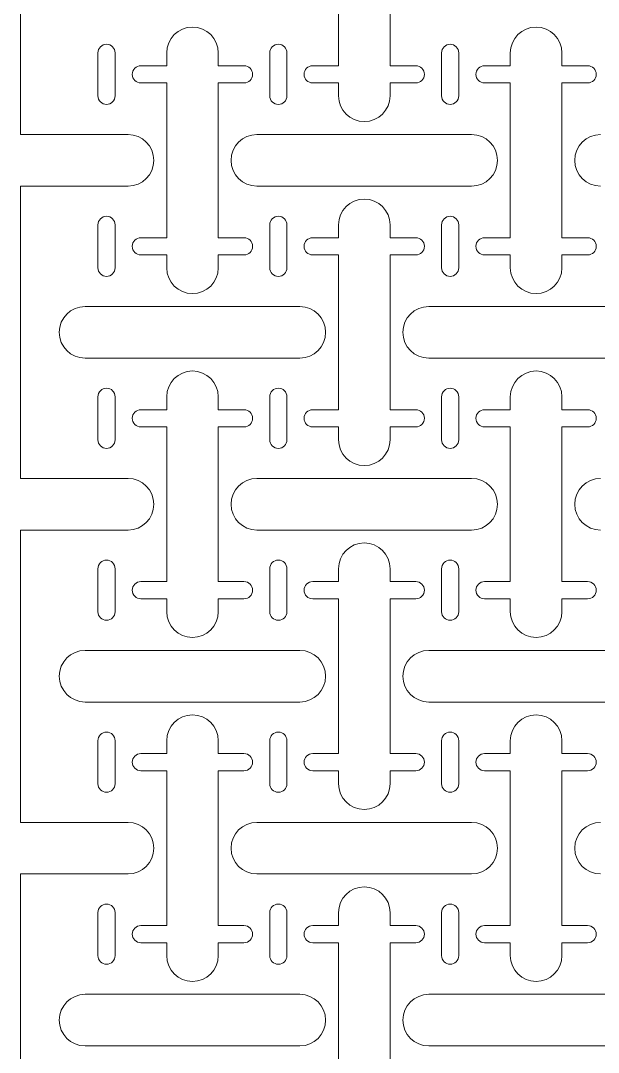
# Model space of a CAD drawing. Header units: metres. Extents: x 0 to 140, y 0 to 240.
# Drawn here: x 0 to 33.6, y 58.1 to 118.1 of the extents above; entities that cross this region are included whole.
import ezdxf

# ---------------------------------------------------------------- set-up
doc = ezdxf.new("R2010")
doc.units = ezdxf.units.M
doc.layers.add('TOP', color=1, linetype='Continuous', lineweight=0)

msp = doc.modelspace()

# ---------------------------------------------------------------- linework, layer by layer
at = {"layer": 'TOP'}
for p, q in [((0, 111.5), (0, 128.5)), ((18.5, 115.5), (18.5, 124.5)), ((21.5, 115.5), (21.5, 124.5)), ((4.5, 113.75), (4.5, 116.25)), ((4.5, 113.75), (4.5, 116.25)), ((4.5, 113.75), (4.5, 116.25)), ((4.5, 113.75), (4.5, 116.25)), ((4.5, 113.75), (4.5, 116.25)), ((4.5, 113.75), (4.5, 116.25)), ((4.5, 113.75), (4.5, 116.25)), ((4.5, 113.75), (4.5, 116.25)), ((4.5, 113.75), (4.5, 116.25)), ((4.5, 113.75), (4.5, 116.25)), ((4.5, 113.75), (4.5, 116.25)), ((4.5, 113.75), (4.5, 116.25)), ((4.5, 113.75), (4.5, 116.25)), ((5.5, 113.75), (5.5, 116.25)), ((5.5, 113.75), (5.5, 116.25)), ((5.5, 113.75), (5.5, 116.25)), ((5.5, 113.75), (5.5, 116.25)), ((5.5, 113.75), (5.5, 116.25)), ((5.5, 113.75), (5.5, 116.25)), ((5.5, 113.75), (5.5, 116.25)), ((5.5, 113.75), (5.5, 116.25)), ((5.5, 113.75), (5.5, 116.25)), ((5.5, 113.75), (5.5, 116.25)), ((5.5, 113.75), (5.5, 116.25)), ((5.5, 113.75), (5.5, 116.25)), ((5.5, 113.75), (5.5, 116.25)), ((8.5, 115.5), (8.5, 116.25)), ((11.5, 115.5), (11.5, 116.25)), ((14.5, 113.75), (14.5, 116.25)), ((14.5, 113.75), (14.5, 116.25)), ((14.5, 113.75), (14.5, 116.25)), ((14.5, 113.75), (14.5, 116.25)), ((14.5, 113.75), (14.5, 116.25)), ((14.5, 113.75), (14.5, 116.25)), ((14.5, 113.75), (14.5, 116.25)), ((14.5, 113.75), (14.5, 116.25)), ((14.5, 113.75), (14.5, 116.25)), ((14.5, 113.75), (14.5, 116.25)), ((14.5, 113.75), (14.5, 116.25)), ((14.5, 113.75), (14.5, 116.25)), ((14.5, 113.75), (14.5, 116.25)), ((15.5, 113.75), (15.5, 116.25)), ((15.5, 113.75), (15.5, 116.25)), ((15.5, 113.75), (15.5, 116.25)), ((15.5, 113.75), (15.5, 116.25)), ((15.5, 113.75), (15.5, 116.25)), ((15.5, 113.75), (15.5, 116.25)), ((15.5, 113.75), (15.5, 116.25)), ((15.5, 113.75), (15.5, 116.25)), ((15.5, 113.75), (15.5, 116.25)), ((15.5, 113.75), (15.5, 116.25)), ((15.5, 113.75), (15.5, 116.25)), ((15.5, 113.75), (15.5, 116.25)), ((15.5, 113.75), (15.5, 116.25)), ((24.5, 113.75), (24.5, 116.25)), ((24.5, 113.75), (24.5, 116.25)), ((24.5, 113.75), (24.5, 116.25)), ((24.5, 113.75), (24.5, 116.25)), ((24.5, 113.75), (24.5, 116.25)), ((24.5, 113.75), (24.5, 116.25)), ((24.5, 113.75), (24.5, 116.25)), ((24.5, 113.75), (24.5, 116.25)), ((24.5, 113.75), (24.5, 116.25)), ((24.5, 113.75), (24.5, 116.25)), ((24.5, 113.75), (24.5, 116.25)), ((24.5, 113.75), (24.5, 116.25)), ((24.5, 113.75), (24.5, 116.25)), ((25.5, 113.75), (25.5, 116.25)), ((25.5, 113.75), (25.5, 116.25)), ((25.5, 113.75), (25.5, 116.25)), ((25.5, 113.75), (25.5, 116.25)), ((25.5, 113.75), (25.5, 116.25)), ((25.5, 113.75), (25.5, 116.25)), ((25.5, 113.75), (25.5, 116.25)), ((25.5, 113.75), (25.5, 116.25)), ((25.5, 113.75), (25.5, 116.25)), ((25.5, 113.75), (25.5, 116.25)), ((25.5, 113.75), (25.5, 116.25)), ((25.5, 113.75), (25.5, 116.25)), ((25.5, 113.75), (25.5, 116.25)), ((28.5, 115.5), (28.5, 116.25)), ((31.5, 115.5), (31.5, 116.25)), ((7, 115.5), (8.5, 115.5)), ((13, 115.5), (11.5, 115.5)), ((17, 115.5), (18.5, 115.5)), ((23, 115.5), (21.5, 115.5)), ((27, 115.5), (28.5, 115.5)), ((33, 115.5), (31.5, 115.5)), ((8.5, 114.5), (7, 114.5)), ((8.5, 105.5), (8.5, 114.5)), ((11.5, 105.5), (11.5, 114.5)), ((11.5, 114.5), (13, 114.5)), ((18.5, 114.5), (17, 114.5)), ((18.5, 113.75), (18.5, 114.5)), ((21.5, 113.75), (21.5, 114.5)), ((21.5, 114.5), (23, 114.5)), ((28.5, 114.5), (27, 114.5)), ((28.5, 105.5), (28.5, 114.5)), ((31.5, 105.5), (31.5, 114.5)), ((31.5, 114.5), (33, 114.5)), ((0, 111.5), (6.25, 111.5)), ((13.75, 111.5), (26.25, 111.5)), ((0, 108.5), (6.25, 108.5)), ((0, 91.5), (0, 108.5)), ((13.75, 108.5), (26.25, 108.5)), ((4.5, 103.75), (4.5, 106.25)), ((4.5, 103.75), (4.5, 106.25)), ((4.5, 103.75), (4.5, 106.25)), ((4.5, 103.75), (4.5, 106.25)), ((4.5, 103.75), (4.5, 106.25)), ((4.5, 103.75), (4.5, 106.25)), ((4.5, 103.75), (4.5, 106.25)), ((4.5, 103.75), (4.5, 106.25)), ((4.5, 103.75), (4.5, 106.25)), ((4.5, 103.75), (4.5, 106.25)), ((4.5, 103.75), (4.5, 106.25)), ((4.5, 103.75), (4.5, 106.25)), ((4.5, 103.75), (4.5, 106.25)), ((5.5, 103.75), (5.5, 106.25)), ((5.5, 103.75), (5.5, 106.25)), ((5.5, 103.75), (5.5, 106.25)), ((5.5, 103.75), (5.5, 106.25)), ((5.5, 103.75), (5.5, 106.25)), ((5.5, 103.75), (5.5, 106.25)), ((5.5, 103.75), (5.5, 106.25)), ((5.5, 103.75), (5.5, 106.25)), ((5.5, 103.75), (5.5, 106.25)), ((5.5, 103.75), (5.5, 106.25)), ((5.5, 103.75), (5.5, 106.25)), ((5.5, 103.75), (5.5, 106.25)), ((5.5, 103.75), (5.5, 106.25)), ((14.5, 103.75), (14.5, 106.25)), ((14.5, 103.75), (14.5, 106.25)), ((14.5, 103.75), (14.5, 106.25)), ((14.5, 103.75), (14.5, 106.25)), ((14.5, 103.75), (14.5, 106.25)), ((14.5, 103.75), (14.5, 106.25)), ((14.5, 103.75), (14.5, 106.25)), ((14.5, 103.75), (14.5, 106.25)), ((14.5, 103.75), (14.5, 106.25)), ((14.5, 103.75), (14.5, 106.25)), ((14.5, 103.75), (14.5, 106.25)), ((14.5, 103.75), (14.5, 106.25)), ((14.5, 103.75), (14.5, 106.25)), ((15.5, 103.75), (15.5, 106.25)), ((15.5, 103.75), (15.5, 106.25)), ((15.5, 103.75), (15.5, 106.25)), ((15.5, 103.75), (15.5, 106.25)), ((15.5, 103.75), (15.5, 106.25)), ((15.5, 103.75), (15.5, 106.25)), ((15.5, 103.75), (15.5, 106.25)), ((15.5, 103.75), (15.5, 106.25)), ((15.5, 103.75), (15.5, 106.25)), ((15.5, 103.75), (15.5, 106.25)), ((15.5, 103.75), (15.5, 106.25)), ((15.5, 103.75), (15.5, 106.25)), ((15.5, 103.75), (15.5, 106.25)), ((18.5, 105.5), (18.5, 106.25)), ((21.5, 105.5), (21.5, 106.25)), ((24.5, 103.75), (24.5, 106.25)), ((24.5, 103.75), (24.5, 106.25)), ((24.5, 103.75), (24.5, 106.25)), ((24.5, 103.75), (24.5, 106.25)), ((24.5, 103.75), (24.5, 106.25)), ((24.5, 103.75), (24.5, 106.25)), ((24.5, 103.75), (24.5, 106.25)), ((24.5, 103.75), (24.5, 106.25)), ((24.5, 103.75), (24.5, 106.25)), ((24.5, 103.75), (24.5, 106.25)), ((24.5, 103.75), (24.5, 106.25)), ((24.5, 103.75), (24.5, 106.25)), ((24.5, 103.75), (24.5, 106.25)), ((25.5, 103.75), (25.5, 106.25)), ((25.5, 103.75), (25.5, 106.25)), ((25.5, 103.75), (25.5, 106.25)), ((25.5, 103.75), (25.5, 106.25)), ((25.5, 103.75), (25.5, 106.25)), ((25.5, 103.75), (25.5, 106.25)), ((25.5, 103.75), (25.5, 106.25)), ((25.5, 103.75), (25.5, 106.25)), ((25.5, 103.75), (25.5, 106.25)), ((25.5, 103.75), (25.5, 106.25)), ((25.5, 103.75), (25.5, 106.25)), ((25.5, 103.75), (25.5, 106.25)), ((25.5, 103.75), (25.5, 106.25)), ((7, 105.5), (8.5, 105.5)), ((13, 105.5), (11.5, 105.5)), ((17, 105.5), (18.5, 105.5)), ((23, 105.5), (21.5, 105.5)), ((27, 105.5), (28.5, 105.5)), ((33, 105.5), (31.5, 105.5)), ((8.5, 104.5), (7, 104.5)), ((8.5, 103.75), (8.5, 104.5)), ((11.5, 103.75), (11.5, 104.5)), ((11.5, 104.5), (13, 104.5)), ((18.5, 104.5), (17, 104.5)), ((18.5, 95.5), (18.5, 104.5)), ((21.5, 95.5), (21.5, 104.5)), ((21.5, 104.5), (23, 104.5)), ((28.5, 104.5), (27, 104.5)), ((28.5, 103.75), (28.5, 104.5)), ((31.5, 103.75), (31.5, 104.5)), ((31.5, 104.5), (33, 104.5)), ((3.75, 101.5), (16.25, 101.5)), ((23.75, 101.5), (36.25, 101.5)), ((3.75, 98.5), (16.25, 98.5)), ((23.75, 98.5), (36.25, 98.5)), ((4.5, 93.75), (4.5, 96.25)), ((4.5, 93.75), (4.5, 96.25)), ((4.5, 93.75), (4.5, 96.25)), ((4.5, 93.75), (4.5, 96.25)), ((4.5, 93.75), (4.5, 96.25)), ((4.5, 93.75), (4.5, 96.25)), ((4.5, 93.75), (4.5, 96.25)), ((4.5, 93.75), (4.5, 96.25)), ((4.5, 93.75), (4.5, 96.25)), ((4.5, 93.75), (4.5, 96.25)), ((4.5, 93.75), (4.5, 96.25)), ((4.5, 93.75), (4.5, 96.25)), ((4.5, 93.75), (4.5, 96.25)), ((5.5, 93.75), (5.5, 96.25)), ((5.5, 93.75), (5.5, 96.25)), ((5.5, 93.75), (5.5, 96.25)), ((5.5, 93.75), (5.5, 96.25)), ((5.5, 93.75), (5.5, 96.25)), ((5.5, 93.75), (5.5, 96.25)), ((5.5, 93.75), (5.5, 96.25)), ((5.5, 93.75), (5.5, 96.25)), ((5.5, 93.75), (5.5, 96.25)), ((5.5, 93.75), (5.5, 96.25)), ((5.5, 93.75), (5.5, 96.25)), ((5.5, 93.75), (5.5, 96.25)), ((5.5, 93.75), (5.5, 96.25)), ((8.5, 95.5), (8.5, 96.25)), ((11.5, 95.5), (11.5, 96.25)), ((14.5, 93.75), (14.5, 96.25)), ((14.5, 93.75), (14.5, 96.25)), ((14.5, 93.75), (14.5, 96.25)), ((14.5, 93.75), (14.5, 96.25)), ((14.5, 93.75), (14.5, 96.25)), ((14.5, 93.75), (14.5, 96.25)), ((14.5, 93.75), (14.5, 96.25)), ((14.5, 93.75), (14.5, 96.25)), ((14.5, 93.75), (14.5, 96.25)), ((14.5, 93.75), (14.5, 96.25)), ((14.5, 93.75), (14.5, 96.25)), ((14.5, 93.75), (14.5, 96.25)), ((14.5, 93.75), (14.5, 96.25)), ((15.5, 93.75), (15.5, 96.25)), ((15.5, 93.75), (15.5, 96.25)), ((15.5, 93.75), (15.5, 96.25)), ((15.5, 93.75), (15.5, 96.25)), ((15.5, 93.75), (15.5, 96.25)), ((15.5, 93.75), (15.5, 96.25)), ((15.5, 93.75), (15.5, 96.25)), ((15.5, 93.75), (15.5, 96.25)), ((15.5, 93.75), (15.5, 96.25)), ((15.5, 93.75), (15.5, 96.25)), ((15.5, 93.75), (15.5, 96.25)), ((15.5, 93.75), (15.5, 96.25)), ((15.5, 93.75), (15.5, 96.25)), ((24.5, 93.75), (24.5, 96.25)), ((24.5, 93.75), (24.5, 96.25)), ((24.5, 93.75), (24.5, 96.25)), ((24.5, 93.75), (24.5, 96.25)), ((24.5, 93.75), (24.5, 96.25)), ((24.5, 93.75), (24.5, 96.25)), ((24.5, 93.75), (24.5, 96.25)), ((24.5, 93.75), (24.5, 96.25)), ((24.5, 93.75), (24.5, 96.25)), ((24.5, 93.75), (24.5, 96.25)), ((24.5, 93.75), (24.5, 96.25)), ((24.5, 93.75), (24.5, 96.25)), ((24.5, 93.75), (24.5, 96.25)), ((25.5, 93.75), (25.5, 96.25)), ((25.5, 93.75), (25.5, 96.25)), ((25.5, 93.75), (25.5, 96.25)), ((25.5, 93.75), (25.5, 96.25)), ((25.5, 93.75), (25.5, 96.25)), ((25.5, 93.75), (25.5, 96.25)), ((25.5, 93.75), (25.5, 96.25)), ((25.5, 93.75), (25.5, 96.25)), ((25.5, 93.75), (25.5, 96.25)), ((25.5, 93.75), (25.5, 96.25)), ((25.5, 93.75), (25.5, 96.25)), ((25.5, 93.75), (25.5, 96.25)), ((25.5, 93.75), (25.5, 96.25)), ((28.5, 95.5), (28.5, 96.25)), ((31.5, 95.5), (31.5, 96.25)), ((7, 95.5), (8.5, 95.5)), ((13, 95.5), (11.5, 95.5)), ((17, 95.5), (18.5, 95.5)), ((23, 95.5), (21.5, 95.5)), ((27, 95.5), (28.5, 95.5)), ((33, 95.5), (31.5, 95.5)), ((8.5, 94.5), (7, 94.5)), ((8.5, 85.5), (8.5, 94.5)), ((11.5, 85.5), (11.5, 94.5)), ((11.5, 94.5), (13, 94.5)), ((18.5, 94.5), (17, 94.5)), ((18.5, 93.75), (18.5, 94.5)), ((21.5, 93.75), (21.5, 94.5)), ((21.5, 94.5), (23, 94.5)), ((28.5, 94.5), (27, 94.5)), ((28.5, 85.5), (28.5, 94.5)), ((31.5, 85.5), (31.5, 94.5)), ((31.5, 94.5), (33, 94.5)), ((0, 91.5), (6.25, 91.5)), ((13.75, 91.5), (26.25, 91.5)), ((0, 88.5), (6.25, 88.5)), ((0, 71.5), (0, 88.5)), ((13.75, 88.5), (26.25, 88.5)), ((4.5, 83.75), (4.5, 86.25)), ((4.5, 83.75), (4.5, 86.25)), ((4.5, 83.75), (4.5, 86.25)), ((4.5, 83.75), (4.5, 86.25)), ((4.5, 83.75), (4.5, 86.25)), ((4.5, 83.75), (4.5, 86.25)), ((4.5, 83.75), (4.5, 86.25)), ((4.5, 83.75), (4.5, 86.25)), ((4.5, 83.75), (4.5, 86.25)), ((4.5, 83.75), (4.5, 86.25)), ((4.5, 83.75), (4.5, 86.25)), ((4.5, 83.75), (4.5, 86.25)), ((4.5, 83.75), (4.5, 86.25)), ((5.5, 83.75), (5.5, 86.25)), ((5.5, 83.75), (5.5, 86.25)), ((5.5, 83.75), (5.5, 86.25)), ((5.5, 83.75), (5.5, 86.25)), ((5.5, 83.75), (5.5, 86.25)), ((5.5, 83.75), (5.5, 86.25)), ((5.5, 83.75), (5.5, 86.25)), ((5.5, 83.75), (5.5, 86.25)), ((5.5, 83.75), (5.5, 86.25)), ((5.5, 83.75), (5.5, 86.25)), ((5.5, 83.75), (5.5, 86.25)), ((5.5, 83.75), (5.5, 86.25)), ((5.5, 83.75), (5.5, 86.25)), ((14.5, 83.75), (14.5, 86.25)), ((14.5, 83.75), (14.5, 86.25)), ((14.5, 83.75), (14.5, 86.25)), ((14.5, 83.75), (14.5, 86.25)), ((14.5, 83.75), (14.5, 86.25)), ((14.5, 83.75), (14.5, 86.25)), ((14.5, 83.75), (14.5, 86.25)), ((14.5, 83.75), (14.5, 86.25)), ((14.5, 83.75), (14.5, 86.25)), ((14.5, 83.75), (14.5, 86.25)), ((14.5, 83.75), (14.5, 86.25)), ((14.5, 83.75), (14.5, 86.25)), ((14.5, 83.75), (14.5, 86.25)), ((15.5, 83.75), (15.5, 86.25)), ((15.5, 83.75), (15.5, 86.25)), ((15.5, 83.75), (15.5, 86.25)), ((15.5, 83.75), (15.5, 86.25)), ((15.5, 83.75), (15.5, 86.25)), ((15.5, 83.75), (15.5, 86.25)), ((15.5, 83.75), (15.5, 86.25)), ((15.5, 83.75), (15.5, 86.25)), ((15.5, 83.75), (15.5, 86.25)), ((15.5, 83.75), (15.5, 86.25)), ((15.5, 83.75), (15.5, 86.25)), ((15.5, 83.75), (15.5, 86.25)), ((15.5, 83.75), (15.5, 86.25)), ((18.5, 85.5), (18.5, 86.25)), ((21.5, 85.5), (21.5, 86.25)), ((24.5, 83.75), (24.5, 86.25)), ((24.5, 83.75), (24.5, 86.25)), ((24.5, 83.75), (24.5, 86.25)), ((24.5, 83.75), (24.5, 86.25)), ((24.5, 83.75), (24.5, 86.25)), ((24.5, 83.75), (24.5, 86.25)), ((24.5, 83.75), (24.5, 86.25)), ((24.5, 83.75), (24.5, 86.25)), ((24.5, 83.75), (24.5, 86.25)), ((24.5, 83.75), (24.5, 86.25)), ((24.5, 83.75), (24.5, 86.25)), ((24.5, 83.75), (24.5, 86.25)), ((24.5, 83.75), (24.5, 86.25)), ((25.5, 83.75), (25.5, 86.25)), ((25.5, 83.75), (25.5, 86.25)), ((25.5, 83.75), (25.5, 86.25)), ((25.5, 83.75), (25.5, 86.25)), ((25.5, 83.75), (25.5, 86.25)), ((25.5, 83.75), (25.5, 86.25)), ((25.5, 83.75), (25.5, 86.25)), ((25.5, 83.75), (25.5, 86.25)), ((25.5, 83.75), (25.5, 86.25)), ((25.5, 83.75), (25.5, 86.25)), ((25.5, 83.75), (25.5, 86.25)), ((25.5, 83.75), (25.5, 86.25)), ((25.5, 83.75), (25.5, 86.25)), ((7, 85.5), (8.5, 85.5)), ((13, 85.5), (11.5, 85.5)), ((17, 85.5), (18.5, 85.5)), ((23, 85.5), (21.5, 85.5)), ((27, 85.5), (28.5, 85.5)), ((33, 85.5), (31.5, 85.5)), ((8.5, 84.5), (7, 84.5)), ((8.5, 83.75), (8.5, 84.5)), ((11.5, 83.75), (11.5, 84.5)), ((11.5, 84.5), (13, 84.5)), ((18.5, 84.5), (17, 84.5)), ((18.5, 75.5), (18.5, 84.5)), ((21.5, 75.5), (21.5, 84.5)), ((21.5, 84.5), (23, 84.5)), ((28.5, 84.5), (27, 84.5)), ((28.5, 83.75), (28.5, 84.5)), ((31.5, 83.75), (31.5, 84.5)), ((31.5, 84.5), (33, 84.5)), ((3.75, 81.5), (16.25, 81.5)), ((23.75, 81.5), (36.25, 81.5)), ((3.75, 78.5), (16.25, 78.5)), ((23.75, 78.5), (36.25, 78.5)), ((4.5, 73.75), (4.5, 76.25)), ((4.5, 73.75), (4.5, 76.25)), ((4.5, 73.75), (4.5, 76.25)), ((4.5, 73.75), (4.5, 76.25)), ((4.5, 73.75), (4.5, 76.25)), ((4.5, 73.75), (4.5, 76.25)), ((4.5, 73.75), (4.5, 76.25)), ((4.5, 73.75), (4.5, 76.25)), ((4.5, 73.75), (4.5, 76.25)), ((4.5, 73.75), (4.5, 76.25)), ((4.5, 73.75), (4.5, 76.25)), ((4.5, 73.75), (4.5, 76.25)), ((4.5, 73.75), (4.5, 76.25)), ((5.5, 73.75), (5.5, 76.25)), ((5.5, 73.75), (5.5, 76.25)), ((5.5, 73.75), (5.5, 76.25)), ((5.5, 73.75), (5.5, 76.25)), ((5.5, 73.75), (5.5, 76.25)), ((5.5, 73.75), (5.5, 76.25)), ((5.5, 73.75), (5.5, 76.25)), ((5.5, 73.75), (5.5, 76.25)), ((5.5, 73.75), (5.5, 76.25)), ((5.5, 73.75), (5.5, 76.25)), ((5.5, 73.75), (5.5, 76.25)), ((5.5, 73.75), (5.5, 76.25)), ((5.5, 73.75), (5.5, 76.25)), ((8.5, 75.5), (8.5, 76.25)), ((11.5, 75.5), (11.5, 76.25)), ((14.5, 73.75), (14.5, 76.25)), ((14.5, 73.75), (14.5, 76.25)), ((14.5, 73.75), (14.5, 76.25)), ((14.5, 73.75), (14.5, 76.25)), ((14.5, 73.75), (14.5, 76.25)), ((14.5, 73.75), (14.5, 76.25)), ((14.5, 73.75), (14.5, 76.25)), ((14.5, 73.75), (14.5, 76.25)), ((14.5, 73.75), (14.5, 76.25)), ((14.5, 73.75), (14.5, 76.25)), ((14.5, 73.75), (14.5, 76.25)), ((14.5, 73.75), (14.5, 76.25)), ((14.5, 73.75), (14.5, 76.25)), ((15.5, 73.75), (15.5, 76.25)), ((15.5, 73.75), (15.5, 76.25)), ((15.5, 73.75), (15.5, 76.25)), ((15.5, 73.75), (15.5, 76.25)), ((15.5, 73.75), (15.5, 76.25)), ((15.5, 73.75), (15.5, 76.25)), ((15.5, 73.75), (15.5, 76.25)), ((15.5, 73.75), (15.5, 76.25)), ((15.5, 73.75), (15.5, 76.25)), ((15.5, 73.75), (15.5, 76.25)), ((15.5, 73.75), (15.5, 76.25)), ((15.5, 73.75), (15.5, 76.25)), ((15.5, 73.75), (15.5, 76.25)), ((24.5, 73.75), (24.5, 76.25)), ((24.5, 73.75), (24.5, 76.25)), ((24.5, 73.75), (24.5, 76.25)), ((24.5, 73.75), (24.5, 76.25)), ((24.5, 73.75), (24.5, 76.25)), ((24.5, 73.75), (24.5, 76.25)), ((24.5, 73.75), (24.5, 76.25)), ((24.5, 73.75), (24.5, 76.25)), ((24.5, 73.75), (24.5, 76.25)), ((24.5, 73.75), (24.5, 76.25)), ((24.5, 73.75), (24.5, 76.25)), ((24.5, 73.75), (24.5, 76.25)), ((24.5, 73.75), (24.5, 76.25)), ((25.5, 73.75), (25.5, 76.25)), ((25.5, 73.75), (25.5, 76.25)), ((25.5, 73.75), (25.5, 76.25)), ((25.5, 73.75), (25.5, 76.25)), ((25.5, 73.75), (25.5, 76.25)), ((25.5, 73.75), (25.5, 76.25)), ((25.5, 73.75), (25.5, 76.25)), ((25.5, 73.75), (25.5, 76.25)), ((25.5, 73.75), (25.5, 76.25)), ((25.5, 73.75), (25.5, 76.25)), ((25.5, 73.75), (25.5, 76.25)), ((25.5, 73.75), (25.5, 76.25)), ((25.5, 73.75), (25.5, 76.25)), ((28.5, 75.5), (28.5, 76.25)), ((31.5, 75.5), (31.5, 76.25)), ((7, 75.5), (8.5, 75.5)), ((13, 75.5), (11.5, 75.5)), ((17, 75.5), (18.5, 75.5)), ((23, 75.5), (21.5, 75.5)), ((27, 75.5), (28.5, 75.5)), ((33, 75.5), (31.5, 75.5)), ((8.5, 74.5), (7, 74.5)), ((8.5, 65.5), (8.5, 74.5)), ((11.5, 65.5), (11.5, 74.5)), ((11.5, 74.5), (13, 74.5)), ((18.5, 74.5), (17, 74.5)), ((18.5, 73.75), (18.5, 74.5)), ((21.5, 73.75), (21.5, 74.5)), ((21.5, 74.5), (23, 74.5)), ((28.5, 74.5), (27, 74.5)), ((28.5, 65.5), (28.5, 74.5)), ((31.5, 65.5), (31.5, 74.5)), ((31.5, 74.5), (33, 74.5)), ((0, 71.5), (6.25, 71.5)), ((13.75, 71.5), (26.25, 71.5)), ((0, 68.5), (6.25, 68.5)), ((0, 51.5), (0, 68.5)), ((13.75, 68.5), (26.25, 68.5)), ((4.5, 63.75), (4.5, 66.25)), ((4.5, 63.75), (4.5, 66.25)), ((4.5, 63.75), (4.5, 66.25)), ((4.5, 63.75), (4.5, 66.25)), ((4.5, 63.75), (4.5, 66.25)), ((4.5, 63.75), (4.5, 66.25)), ((4.5, 63.75), (4.5, 66.25)), ((4.5, 63.75), (4.5, 66.25)), ((4.5, 63.75), (4.5, 66.25)), ((4.5, 63.75), (4.5, 66.25)), ((4.5, 63.75), (4.5, 66.25)), ((4.5, 63.75), (4.5, 66.25)), ((4.5, 63.75), (4.5, 66.25)), ((5.5, 63.75), (5.5, 66.25)), ((5.5, 63.75), (5.5, 66.25)), ((5.5, 63.75), (5.5, 66.25)), ((5.5, 63.75), (5.5, 66.25)), ((5.5, 63.75), (5.5, 66.25)), ((5.5, 63.75), (5.5, 66.25)), ((5.5, 63.75), (5.5, 66.25)), ((5.5, 63.75), (5.5, 66.25)), ((5.5, 63.75), (5.5, 66.25)), ((5.5, 63.75), (5.5, 66.25)), ((5.5, 63.75), (5.5, 66.25)), ((5.5, 63.75), (5.5, 66.25)), ((5.5, 63.75), (5.5, 66.25)), ((14.5, 63.75), (14.5, 66.25)), ((14.5, 63.75), (14.5, 66.25)), ((14.5, 63.75), (14.5, 66.25)), ((14.5, 63.75), (14.5, 66.25)), ((14.5, 63.75), (14.5, 66.25)), ((14.5, 63.75), (14.5, 66.25)), ((14.5, 63.75), (14.5, 66.25)), ((14.5, 63.75), (14.5, 66.25)), ((14.5, 63.75), (14.5, 66.25)), ((14.5, 63.75), (14.5, 66.25)), ((14.5, 63.75), (14.5, 66.25)), ((14.5, 63.75), (14.5, 66.25)), ((14.5, 63.75), (14.5, 66.25)), ((15.5, 63.75), (15.5, 66.25)), ((15.5, 63.75), (15.5, 66.25)), ((15.5, 63.75), (15.5, 66.25)), ((15.5, 63.75), (15.5, 66.25)), ((15.5, 63.75), (15.5, 66.25)), ((15.5, 63.75), (15.5, 66.25)), ((15.5, 63.75), (15.5, 66.25)), ((15.5, 63.75), (15.5, 66.25)), ((15.5, 63.75), (15.5, 66.25)), ((15.5, 63.75), (15.5, 66.25)), ((15.5, 63.75), (15.5, 66.25)), ((15.5, 63.75), (15.5, 66.25)), ((15.5, 63.75), (15.5, 66.25)), ((18.5, 65.5), (18.5, 66.25)), ((21.5, 65.5), (21.5, 66.25)), ((24.5, 63.75), (24.5, 66.25)), ((24.5, 63.75), (24.5, 66.25)), ((24.5, 63.75), (24.5, 66.25)), ((24.5, 63.75), (24.5, 66.25)), ((24.5, 63.75), (24.5, 66.25)), ((24.5, 63.75), (24.5, 66.25)), ((24.5, 63.75), (24.5, 66.25)), ((24.5, 63.75), (24.5, 66.25)), ((24.5, 63.75), (24.5, 66.25)), ((24.5, 63.75), (24.5, 66.25)), ((24.5, 63.75), (24.5, 66.25)), ((24.5, 63.75), (24.5, 66.25)), ((24.5, 63.75), (24.5, 66.25)), ((25.5, 63.75), (25.5, 66.25)), ((25.5, 63.75), (25.5, 66.25)), ((25.5, 63.75), (25.5, 66.25)), ((25.5, 63.75), (25.5, 66.25)), ((25.5, 63.75), (25.5, 66.25)), ((25.5, 63.75), (25.5, 66.25)), ((25.5, 63.75), (25.5, 66.25)), ((25.5, 63.75), (25.5, 66.25)), ((25.5, 63.75), (25.5, 66.25)), ((25.5, 63.75), (25.5, 66.25)), ((25.5, 63.75), (25.5, 66.25)), ((25.5, 63.75), (25.5, 66.25)), ((25.5, 63.75), (25.5, 66.25)), ((7, 65.5), (8.5, 65.5)), ((13, 65.5), (11.5, 65.5)), ((17, 65.5), (18.5, 65.5)), ((23, 65.5), (21.5, 65.5)), ((27, 65.5), (28.5, 65.5)), ((33, 65.5), (31.5, 65.5)), ((8.5, 64.5), (7, 64.5)), ((8.5, 63.75), (8.5, 64.5)), ((11.5, 63.75), (11.5, 64.5)), ((11.5, 64.5), (13, 64.5)), ((18.5, 64.5), (17, 64.5)), ((18.5, 55.5), (18.5, 64.5)), ((21.5, 55.5), (21.5, 64.5)), ((21.5, 64.5), (23, 64.5)), ((28.5, 64.5), (27, 64.5)), ((28.5, 63.75), (28.5, 64.5)), ((31.5, 63.75), (31.5, 64.5)), ((31.5, 64.5), (33, 64.5)), ((3.75, 61.5), (16.25, 61.5)), ((23.75, 61.5), (36.25, 61.5)), ((3.75, 58.5), (16.25, 58.5)), ((23.75, 58.5), (36.25, 58.5))]:
    msp.add_line(p, q, dxfattribs=at)
for centre, radius, start, end in [((10, 116.25), 1.5, 0, 180), ((30, 116.25), 1.5, 0, 180), ((5, 116.25), 0.5, 0, 180), ((5, 116.25), 0.5, 0, 180), ((5, 116.25), 0.5, 0, 180), ((5, 116.25), 0.5, 0, 180), ((5, 116.25), 0.5, 0, 180), ((5, 116.25), 0.5, 0, 180), ((5, 116.25), 0.5, 0, 180), ((5, 116.25), 0.5, 0, 180), ((5, 116.25), 0.5, 0, 180), ((5, 116.25), 0.5, 0, 180), ((5, 116.25), 0.5, 0, 180), ((5, 116.25), 0.5, 0, 180), ((5, 116.25), 0.5, 0, 180), ((15, 116.25), 0.5, 0, 180), ((15, 116.25), 0.5, 0, 180), ((15, 116.25), 0.5, 0, 180), ((15, 116.25), 0.5, 0, 180), ((15, 116.25), 0.5, 0, 180), ((15, 116.25), 0.5, 0, 180), ((15, 116.25), 0.5, 0, 180), ((15, 116.25), 0.5, 0, 180), ((15, 116.25), 0.5, 0, 180), ((15, 116.25), 0.5, 0, 180), ((15, 116.25), 0.5, 0, 180), ((15, 116.25), 0.5, 0, 180), ((15, 116.25), 0.5, 0, 180), ((25, 116.25), 0.5, 0, 180), ((25, 116.25), 0.5, 0, 180), ((25, 116.25), 0.5, 0, 180), ((25, 116.25), 0.5, 0, 180), ((25, 116.25), 0.5, 0, 180), ((25, 116.25), 0.5, 0, 180), ((25, 116.25), 0.5, 0, 180), ((25, 116.25), 0.5, 0, 180), ((25, 116.25), 0.5, 0, 180), ((25, 116.25), 0.5, 0, 180), ((25, 116.25), 0.5, 0, 180), ((25, 116.25), 0.5, 0, 180), ((25, 116.25), 0.5, 0, 180), ((7, 115), 0.5, -270, -90), ((13, 115), 0.5, -90, 90), ((17, 115), 0.5, -270, -90), ((23, 115), 0.5, -90, 90), ((27, 115), 0.5, -270, -90), ((33, 115), 0.5, -90, 90), ((5, 113.75), 0.5, -180, 0), ((5, 113.75), 0.5, -180, 0), ((5, 113.75), 0.5, -180, 0), ((5, 113.75), 0.5, -180, 0), ((5, 113.75), 0.5, -180, 0), ((5, 113.75), 0.5, -180, 0), ((5, 113.75), 0.5, -180, 0), ((5, 113.75), 0.5, -180, 0), ((5, 113.75), 0.5, -180, 0), ((5, 113.75), 0.5, -180, 0), ((5, 113.75), 0.5, -180, 0), ((5, 113.75), 0.5, -180, 0), ((5, 113.75), 0.5, -180, 0), ((15, 113.75), 0.5, -180, 0), ((15, 113.75), 0.5, -180, 0), ((15, 113.75), 0.5, -180, 0), ((15, 113.75), 0.5, -180, 0), ((15, 113.75), 0.5, -180, 0), ((15, 113.75), 0.5, -180, 0), ((15, 113.75), 0.5, -180, 0), ((15, 113.75), 0.5, -180, 0), ((15, 113.75), 0.5, -180, 0), ((15, 113.75), 0.5, -180, 0), ((15, 113.75), 0.5, -180, 0), ((15, 113.75), 0.5, -180, 0), ((15, 113.75), 0.5, -180, 0), ((20, 113.75), 1.5, -180, 0), ((25, 113.75), 0.5, -180, 0), ((25, 113.75), 0.5, -180, 0), ((25, 113.75), 0.5, -180, 0), ((25, 113.75), 0.5, -180, 0), ((25, 113.75), 0.5, -180, 0), ((25, 113.75), 0.5, -180, 0), ((25, 113.75), 0.5, -180, 0), ((25, 113.75), 0.5, -180, 0), ((25, 113.75), 0.5, -180, 0), ((25, 113.75), 0.5, -180, 0), ((25, 113.75), 0.5, -180, 0), ((25, 113.75), 0.5, -180, 0), ((25, 113.75), 0.5, -180, 0), ((6.25, 110), 1.5, -90, 90), ((13.75, 110), 1.5, -270, -90), ((26.25, 110), 1.5, -90, 90), ((33.75, 110), 1.5, -270, -90), ((20, 106.25), 1.5, 0, 180), ((5, 106.25), 0.5, 0, 180), ((5, 106.25), 0.5, 0, 180), ((5, 106.25), 0.5, 0, 180), ((5, 106.25), 0.5, 0, 180), ((5, 106.25), 0.5, 0, 180), ((5, 106.25), 0.5, 0, 180), ((5, 106.25), 0.5, 0, 180), ((5, 106.25), 0.5, 0, 180), ((5, 106.25), 0.5, 0, 180), ((5, 106.25), 0.5, 0, 180), ((5, 106.25), 0.5, 0, 180), ((5, 106.25), 0.5, 0, 180), ((5, 106.25), 0.5, 0, 180), ((15, 106.25), 0.5, 0, 180), ((15, 106.25), 0.5, 0, 180), ((15, 106.25), 0.5, 0, 180), ((15, 106.25), 0.5, 0, 180), ((15, 106.25), 0.5, 0, 180), ((15, 106.25), 0.5, 0, 180), ((15, 106.25), 0.5, 0, 180), ((15, 106.25), 0.5, 0, 180), ((15, 106.25), 0.5, 0, 180), ((15, 106.25), 0.5, 0, 180), ((15, 106.25), 0.5, 0, 180), ((15, 106.25), 0.5, 0, 180), ((15, 106.25), 0.5, 0, 180), ((25, 106.25), 0.5, 0, 180), ((25, 106.25), 0.5, 0, 180), ((25, 106.25), 0.5, 0, 180), ((25, 106.25), 0.5, 0, 180), ((25, 106.25), 0.5, 0, 180), ((25, 106.25), 0.5, 0, 180), ((25, 106.25), 0.5, 0, 180), ((25, 106.25), 0.5, 0, 180), ((25, 106.25), 0.5, 0, 180), ((25, 106.25), 0.5, 0, 180), ((25, 106.25), 0.5, 0, 180), ((25, 106.25), 0.5, 0, 180), ((25, 106.25), 0.5, 0, 180), ((7, 105), 0.5, -270, -90), ((13, 105), 0.5, -90, 90), ((17, 105), 0.5, -270, -90), ((23, 105), 0.5, -90, 90), ((27, 105), 0.5, -270, -90), ((33, 105), 0.5, -90, 90), ((5, 103.75), 0.5, -180, 0), ((5, 103.75), 0.5, -180, 0), ((5, 103.75), 0.5, -180, 0), ((5, 103.75), 0.5, -180, 0), ((5, 103.75), 0.5, -180, 0), ((5, 103.75), 0.5, -180, 0), ((5, 103.75), 0.5, -180, 0), ((5, 103.75), 0.5, -180, 0), ((5, 103.75), 0.5, -180, 0), ((5, 103.75), 0.5, -180, 0), ((5, 103.75), 0.5, -180, 0), ((5, 103.75), 0.5, -180, 0), ((5, 103.75), 0.5, -180, 0), ((10, 103.75), 1.5, -180, 0), ((15, 103.75), 0.5, -180, 0), ((15, 103.75), 0.5, -180, 0), ((15, 103.75), 0.5, -180, 0), ((15, 103.75), 0.5, -180, 0), ((15, 103.75), 0.5, -180, 0), ((15, 103.75), 0.5, -180, 0), ((15, 103.75), 0.5, -180, 0), ((15, 103.75), 0.5, -180, 0), ((15, 103.75), 0.5, -180, 0), ((15, 103.75), 0.5, -180, 0), ((15, 103.75), 0.5, -180, 0), ((15, 103.75), 0.5, -180, 0), ((15, 103.75), 0.5, -180, 0), ((25, 103.75), 0.5, -180, 0), ((25, 103.75), 0.5, -180, 0), ((25, 103.75), 0.5, -180, 0), ((25, 103.75), 0.5, -180, 0), ((25, 103.75), 0.5, -180, 0), ((25, 103.75), 0.5, -180, 0), ((25, 103.75), 0.5, -180, 0), ((25, 103.75), 0.5, -180, 0), ((25, 103.75), 0.5, -180, 0), ((25, 103.75), 0.5, -180, 0), ((25, 103.75), 0.5, -180, 0), ((25, 103.75), 0.5, -180, 0), ((25, 103.75), 0.5, -180, 0), ((30, 103.75), 1.5, -180, 0), ((3.75, 100), 1.5, -270, -90), ((16.25, 100), 1.5, -90, 90), ((23.75, 100), 1.5, -270, -90), ((10, 96.25), 1.5, 0, 180), ((30, 96.25), 1.5, 0, 180), ((5, 96.25), 0.5, 0, 180), ((5, 96.25), 0.5, 0, 180), ((5, 96.25), 0.5, 0, 180), ((5, 96.25), 0.5, 0, 180), ((5, 96.25), 0.5, 0, 180), ((5, 96.25), 0.5, 0, 180), ((5, 96.25), 0.5, 0, 180), ((5, 96.25), 0.5, 0, 180), ((5, 96.25), 0.5, 0, 180), ((5, 96.25), 0.5, 0, 180), ((5, 96.25), 0.5, 0, 180), ((5, 96.25), 0.5, 0, 180), ((5, 96.25), 0.5, 0, 180), ((15, 96.25), 0.5, 0, 180), ((15, 96.25), 0.5, 0, 180), ((15, 96.25), 0.5, 0, 180), ((15, 96.25), 0.5, 0, 180), ((15, 96.25), 0.5, 0, 180), ((15, 96.25), 0.5, 0, 180), ((15, 96.25), 0.5, 0, 180), ((15, 96.25), 0.5, 0, 180), ((15, 96.25), 0.5, 0, 180), ((15, 96.25), 0.5, 0, 180), ((15, 96.25), 0.5, 0, 180), ((15, 96.25), 0.5, 0, 180), ((15, 96.25), 0.5, 0, 180), ((25, 96.25), 0.5, 0, 180), ((25, 96.25), 0.5, 0, 180), ((25, 96.25), 0.5, 0, 180), ((25, 96.25), 0.5, 0, 180), ((25, 96.25), 0.5, 0, 180), ((25, 96.25), 0.5, 0, 180), ((25, 96.25), 0.5, 0, 180), ((25, 96.25), 0.5, 0, 180), ((25, 96.25), 0.5, 0, 180), ((25, 96.25), 0.5, 0, 180), ((25, 96.25), 0.5, 0, 180), ((25, 96.25), 0.5, 0, 180), ((25, 96.25), 0.5, 0, 180), ((7, 95), 0.5, -270, -90), ((13, 95), 0.5, -90, 90), ((17, 95), 0.5, -270, -90), ((23, 95), 0.5, -90, 90), ((27, 95), 0.5, -270, -90), ((33, 95), 0.5, -90, 90), ((5, 93.75), 0.5, -180, 0), ((5, 93.75), 0.5, -180, 0), ((5, 93.75), 0.5, -180, 0), ((5, 93.75), 0.5, -180, 0), ((5, 93.75), 0.5, -180, 0), ((5, 93.75), 0.5, -180, 0), ((5, 93.75), 0.5, -180, 0), ((5, 93.75), 0.5, -180, 0), ((5, 93.75), 0.5, -180, 0), ((5, 93.75), 0.5, -180, 0), ((5, 93.75), 0.5, -180, 0), ((5, 93.75), 0.5, -180, 0), ((5, 93.75), 0.5, -180, 0), ((15, 93.75), 0.5, -180, 0), ((15, 93.75), 0.5, -180, 0), ((15, 93.75), 0.5, -180, 0), ((15, 93.75), 0.5, -180, 0), ((15, 93.75), 0.5, -180, 0), ((15, 93.75), 0.5, -180, 0), ((15, 93.75), 0.5, -180, 0), ((15, 93.75), 0.5, -180, 0), ((15, 93.75), 0.5, -180, 0), ((15, 93.75), 0.5, -180, 0), ((15, 93.75), 0.5, -180, 0), ((15, 93.75), 0.5, -180, 0), ((15, 93.75), 0.5, -180, 0), ((20, 93.75), 1.5, -180, 0), ((25, 93.75), 0.5, -180, 0), ((25, 93.75), 0.5, -180, 0), ((25, 93.75), 0.5, -180, 0), ((25, 93.75), 0.5, -180, 0), ((25, 93.75), 0.5, -180, 0), ((25, 93.75), 0.5, -180, 0), ((25, 93.75), 0.5, -180, 0), ((25, 93.75), 0.5, -180, 0), ((25, 93.75), 0.5, -180, 0), ((25, 93.75), 0.5, -180, 0), ((25, 93.75), 0.5, -180, 0), ((25, 93.75), 0.5, -180, 0), ((25, 93.75), 0.5, -180, 0), ((6.25, 90), 1.5, -90, 90), ((13.75, 90), 1.5, -270, -90), ((26.25, 90), 1.5, -90, 90), ((33.75, 90), 1.5, -270, -90), ((20, 86.25), 1.5, 0, 180), ((5, 86.25), 0.5, 0, 180), ((5, 86.25), 0.5, 0, 180), ((5, 86.25), 0.5, 0, 180), ((5, 86.25), 0.5, 0, 180), ((5, 86.25), 0.5, 0, 180), ((5, 86.25), 0.5, 0, 180), ((5, 86.25), 0.5, 0, 180), ((5, 86.25), 0.5, 0, 180), ((5, 86.25), 0.5, 0, 180), ((5, 86.25), 0.5, 0, 180), ((5, 86.25), 0.5, 0, 180), ((5, 86.25), 0.5, 0, 180), ((5, 86.25), 0.5, 0, 180), ((15, 86.25), 0.5, 0, 180), ((15, 86.25), 0.5, 0, 180), ((15, 86.25), 0.5, 0, 180), ((15, 86.25), 0.5, 0, 180), ((15, 86.25), 0.5, 0, 180), ((15, 86.25), 0.5, 0, 180), ((15, 86.25), 0.5, 0, 180), ((15, 86.25), 0.5, 0, 180), ((15, 86.25), 0.5, 0, 180), ((15, 86.25), 0.5, 0, 180), ((15, 86.25), 0.5, 0, 180), ((15, 86.25), 0.5, 0, 180), ((15, 86.25), 0.5, 0, 180), ((25, 86.25), 0.5, 0, 180), ((25, 86.25), 0.5, 0, 180), ((25, 86.25), 0.5, 0, 180), ((25, 86.25), 0.5, 0, 180), ((25, 86.25), 0.5, 0, 180), ((25, 86.25), 0.5, 0, 180), ((25, 86.25), 0.5, 0, 180), ((25, 86.25), 0.5, 0, 180), ((25, 86.25), 0.5, 0, 180), ((25, 86.25), 0.5, 0, 180), ((25, 86.25), 0.5, 0, 180), ((25, 86.25), 0.5, 0, 180), ((25, 86.25), 0.5, 0, 180), ((7, 85), 0.5, -270, -90), ((13, 85), 0.5, -90, 90), ((17, 85), 0.5, -270, -90), ((23, 85), 0.5, -90, 90), ((27, 85), 0.5, -270, -90), ((33, 85), 0.5, -90, 90), ((5, 83.75), 0.5, -180, 0), ((5, 83.75), 0.5, -180, 0), ((5, 83.75), 0.5, -180, 0), ((5, 83.75), 0.5, -180, 0), ((5, 83.75), 0.5, -180, 0), ((5, 83.75), 0.5, -180, 0), ((5, 83.75), 0.5, -180, 0), ((5, 83.75), 0.5, -180, 0), ((5, 83.75), 0.5, -180, 0), ((5, 83.75), 0.5, -180, 0), ((5, 83.75), 0.5, -180, 0), ((5, 83.75), 0.5, -180, 0), ((5, 83.75), 0.5, -180, 0), ((10, 83.75), 1.5, -180, 0), ((15, 83.75), 0.5, -180, 0), ((15, 83.75), 0.5, -180, 0), ((15, 83.75), 0.5, -180, 0), ((15, 83.75), 0.5, -180, 0), ((15, 83.75), 0.5, -180, 0), ((15, 83.75), 0.5, -180, 0), ((15, 83.75), 0.5, -180, 0), ((15, 83.75), 0.5, -180, 0), ((15, 83.75), 0.5, -180, 0), ((15, 83.75), 0.5, -180, 0), ((15, 83.75), 0.5, -180, 0), ((15, 83.75), 0.5, -180, 0), ((15, 83.75), 0.5, -180, 0), ((25, 83.75), 0.5, -180, 0), ((25, 83.75), 0.5, -180, 0), ((25, 83.75), 0.5, -180, 0), ((25, 83.75), 0.5, -180, 0), ((25, 83.75), 0.5, -180, 0), ((25, 83.75), 0.5, -180, 0), ((25, 83.75), 0.5, -180, 0), ((25, 83.75), 0.5, -180, 0), ((25, 83.75), 0.5, -180, 0), ((25, 83.75), 0.5, -180, 0), ((25, 83.75), 0.5, -180, 0), ((25, 83.75), 0.5, -180, 0), ((25, 83.75), 0.5, -180, 0), ((30, 83.75), 1.5, -180, 0), ((3.75, 80), 1.5, -270, -90), ((16.25, 80), 1.5, -90, 90), ((23.75, 80), 1.5, -270, -90), ((10, 76.25), 1.5, 0, 180), ((30, 76.25), 1.5, 0, 180), ((5, 76.25), 0.5, 0, 180), ((5, 76.25), 0.5, 0, 180), ((5, 76.25), 0.5, 0, 180), ((5, 76.25), 0.5, 0, 180), ((5, 76.25), 0.5, 0, 180), ((5, 76.25), 0.5, 0, 180), ((5, 76.25), 0.5, 0, 180), ((5, 76.25), 0.5, 0, 180), ((5, 76.25), 0.5, 0, 180), ((5, 76.25), 0.5, 0, 180), ((5, 76.25), 0.5, 0, 180), ((5, 76.25), 0.5, 0, 180), ((5, 76.25), 0.5, 0, 180), ((15, 76.25), 0.5, 0, 180), ((15, 76.25), 0.5, 0, 180), ((15, 76.25), 0.5, 0, 180), ((15, 76.25), 0.5, 0, 180), ((15, 76.25), 0.5, 0, 180), ((15, 76.25), 0.5, 0, 180), ((15, 76.25), 0.5, 0, 180), ((15, 76.25), 0.5, 0, 180), ((15, 76.25), 0.5, 0, 180), ((15, 76.25), 0.5, 0, 180), ((15, 76.25), 0.5, 0, 180), ((15, 76.25), 0.5, 0, 180), ((15, 76.25), 0.5, 0, 180), ((25, 76.25), 0.5, 0, 180), ((25, 76.25), 0.5, 0, 180), ((25, 76.25), 0.5, 0, 180), ((25, 76.25), 0.5, 0, 180), ((25, 76.25), 0.5, 0, 180), ((25, 76.25), 0.5, 0, 180), ((25, 76.25), 0.5, 0, 180), ((25, 76.25), 0.5, 0, 180), ((25, 76.25), 0.5, 0, 180), ((25, 76.25), 0.5, 0, 180), ((25, 76.25), 0.5, 0, 180), ((25, 76.25), 0.5, 0, 180), ((25, 76.25), 0.5, 0, 180), ((7, 75), 0.5, -270, -90), ((13, 75), 0.5, -90, 90), ((17, 75), 0.5, -270, -90), ((23, 75), 0.5, -90, 90), ((27, 75), 0.5, -270, -90), ((33, 75), 0.5, -90, 90), ((5, 73.75), 0.5, -180, 0), ((5, 73.75), 0.5, -180, 0), ((5, 73.75), 0.5, -180, 0), ((5, 73.75), 0.5, -180, 0), ((5, 73.75), 0.5, -180, 0), ((5, 73.75), 0.5, -180, 0), ((5, 73.75), 0.5, -180, 0), ((5, 73.75), 0.5, -180, 0), ((5, 73.75), 0.5, -180, 0), ((5, 73.75), 0.5, -180, 0), ((5, 73.75), 0.5, -180, 0), ((5, 73.75), 0.5, -180, 0), ((5, 73.75), 0.5, -180, 0), ((15, 73.75), 0.5, -180, 0), ((15, 73.75), 0.5, -180, 0), ((15, 73.75), 0.5, -180, 0), ((15, 73.75), 0.5, -180, 0), ((15, 73.75), 0.5, -180, 0), ((15, 73.75), 0.5, -180, 0), ((15, 73.75), 0.5, -180, 0), ((15, 73.75), 0.5, -180, 0), ((15, 73.75), 0.5, -180, 0), ((15, 73.75), 0.5, -180, 0), ((15, 73.75), 0.5, -180, 0), ((15, 73.75), 0.5, -180, 0), ((15, 73.75), 0.5, -180, 0), ((20, 73.75), 1.5, -180, 0), ((25, 73.75), 0.5, -180, 0), ((25, 73.75), 0.5, -180, 0), ((25, 73.75), 0.5, -180, 0), ((25, 73.75), 0.5, -180, 0), ((25, 73.75), 0.5, -180, 0), ((25, 73.75), 0.5, -180, 0), ((25, 73.75), 0.5, -180, 0), ((25, 73.75), 0.5, -180, 0), ((25, 73.75), 0.5, -180, 0), ((25, 73.75), 0.5, -180, 0), ((25, 73.75), 0.5, -180, 0), ((25, 73.75), 0.5, -180, 0), ((25, 73.75), 0.5, -180, 0), ((6.25, 70), 1.5, -90, 90), ((13.75, 70), 1.5, -270, -90), ((26.25, 70), 1.5, -90, 90), ((33.75, 70), 1.5, -270, -90), ((20, 66.25), 1.5, 0, 180), ((5, 66.25), 0.5, 0, 180), ((5, 66.25), 0.5, 0, 180), ((5, 66.25), 0.5, 0, 180), ((5, 66.25), 0.5, 0, 180), ((5, 66.25), 0.5, 0, 180), ((5, 66.25), 0.5, 0, 180), ((5, 66.25), 0.5, 0, 180), ((5, 66.25), 0.5, 0, 180), ((5, 66.25), 0.5, 0, 180), ((5, 66.25), 0.5, 0, 180), ((5, 66.25), 0.5, 0, 180), ((5, 66.25), 0.5, 0, 180), ((5, 66.25), 0.5, 0, 180), ((15, 66.25), 0.5, 0, 180), ((15, 66.25), 0.5, 0, 180), ((15, 66.25), 0.5, 0, 180), ((15, 66.25), 0.5, 0, 180), ((15, 66.25), 0.5, 0, 180), ((15, 66.25), 0.5, 0, 180), ((15, 66.25), 0.5, 0, 180), ((15, 66.25), 0.5, 0, 180), ((15, 66.25), 0.5, 0, 180), ((15, 66.25), 0.5, 0, 180), ((15, 66.25), 0.5, 0, 180), ((15, 66.25), 0.5, 0, 180), ((15, 66.25), 0.5, 0, 180), ((25, 66.25), 0.5, 0, 180), ((25, 66.25), 0.5, 0, 180), ((25, 66.25), 0.5, 0, 180), ((25, 66.25), 0.5, 0, 180), ((25, 66.25), 0.5, 0, 180), ((25, 66.25), 0.5, 0, 180), ((25, 66.25), 0.5, 0, 180), ((25, 66.25), 0.5, 0, 180), ((25, 66.25), 0.5, 0, 180), ((25, 66.25), 0.5, 0, 180), ((25, 66.25), 0.5, 0, 180), ((25, 66.25), 0.5, 0, 180), ((25, 66.25), 0.5, 0, 180), ((7, 65), 0.5, -270, -90), ((13, 65), 0.5, -90, 90), ((17, 65), 0.5, -270, -90), ((23, 65), 0.5, -90, 90), ((27, 65), 0.5, -270, -90), ((33, 65), 0.5, -90, 90), ((5, 63.75), 0.5, -180, 0), ((5, 63.75), 0.5, -180, 0), ((5, 63.75), 0.5, -180, 0), ((5, 63.75), 0.5, -180, 0), ((5, 63.75), 0.5, -180, 0), ((5, 63.75), 0.5, -180, 0), ((5, 63.75), 0.5, -180, 0), ((5, 63.75), 0.5, -180, 0), ((5, 63.75), 0.5, -180, 0), ((5, 63.75), 0.5, -180, 0), ((5, 63.75), 0.5, -180, 0), ((5, 63.75), 0.5, -180, 0), ((5, 63.75), 0.5, -180, 0), ((10, 63.75), 1.5, -180, 0), ((15, 63.75), 0.5, -180, 0), ((15, 63.75), 0.5, -180, 0), ((15, 63.75), 0.5, -180, 0), ((15, 63.75), 0.5, -180, 0), ((15, 63.75), 0.5, -180, 0), ((15, 63.75), 0.5, -180, 0), ((15, 63.75), 0.5, -180, 0), ((15, 63.75), 0.5, -180, 0), ((15, 63.75), 0.5, -180, 0), ((15, 63.75), 0.5, -180, 0), ((15, 63.75), 0.5, -180, 0), ((15, 63.75), 0.5, -180, 0), ((15, 63.75), 0.5, -180, 0), ((25, 63.75), 0.5, -180, 0), ((25, 63.75), 0.5, -180, 0), ((25, 63.75), 0.5, -180, 0), ((25, 63.75), 0.5, -180, 0), ((25, 63.75), 0.5, -180, 0), ((25, 63.75), 0.5, -180, 0), ((25, 63.75), 0.5, -180, 0), ((25, 63.75), 0.5, -180, 0), ((25, 63.75), 0.5, -180, 0), ((25, 63.75), 0.5, -180, 0), ((25, 63.75), 0.5, -180, 0), ((25, 63.75), 0.5, -180, 0), ((25, 63.75), 0.5, -180, 0), ((30, 63.75), 1.5, -180, 0), ((3.75, 60), 1.5, -270, -90), ((16.25, 60), 1.5, -90, 90), ((23.75, 60), 1.5, -270, -90)]:
    msp.add_arc(centre, radius, start, end, dxfattribs=at)

doc.saveas('drawing.dxf')
